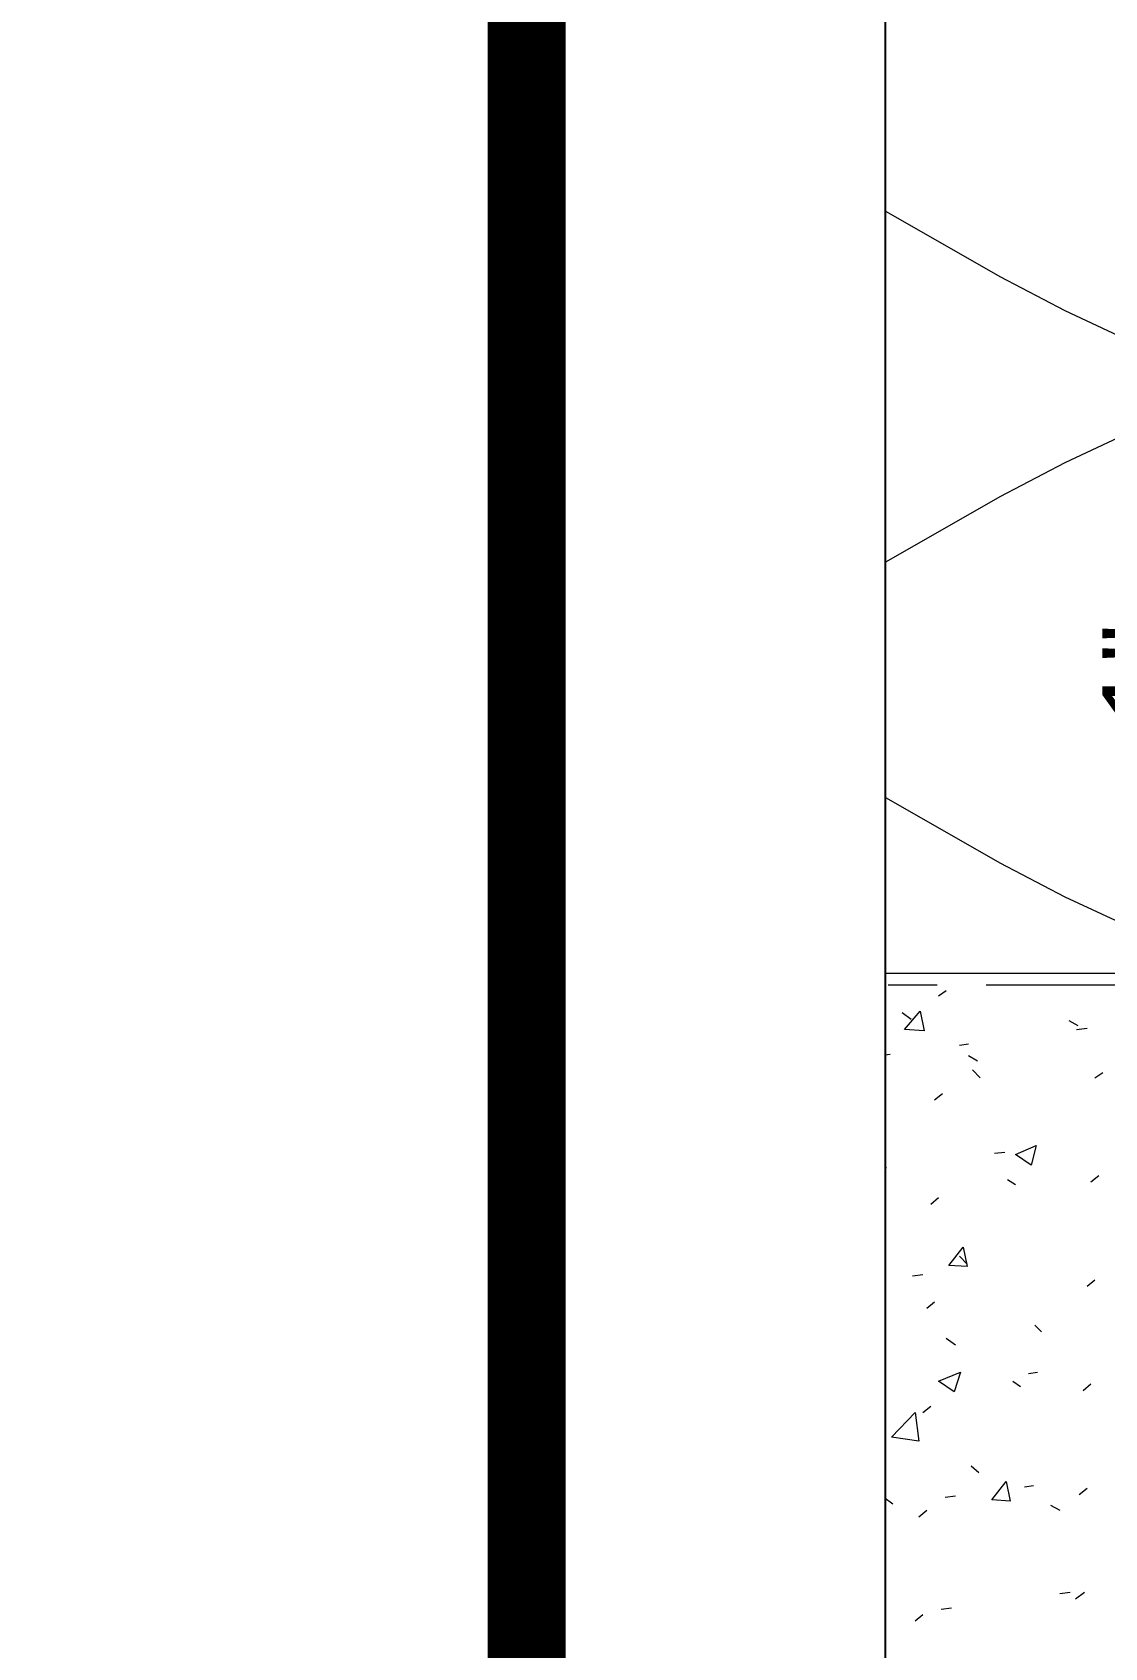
# Model space of a CAD drawing. Header units: inches. Extents: x -257 to 21868, y -296 to 108.
# Drawn here: x -2.92 to 2.56, y 20.89 to 29.15 of the extents above; entities that cross this region are included whole.
import ezdxf
from ezdxf.enums import TextEntityAlignment as Align

# ---------------------------------------------------------------- set-up
doc = ezdxf.new("R2010")
doc.units = ezdxf.units.IN
doc.header["$MEASUREMENT"] = 0
doc.linetypes.add('CENTER', pattern=[2, 1.25, -0.25, 0.25, -0.25])
doc.layers.get('Defpoints').update_dxf_attribs({"color": 3})
doc.layers.add('NSE-Border', color=156, linetype='Continuous', plot=False)
for name, color, linetype, lineweight in [('NSE-By_Others', 8, 'Continuous', 0), ('NSE-Dimensions', 51, 'Continuous', 13), ('NSE-Elev-Title', 51, 'Continuous', 40), ('NSE-Grid', 6, 'CENTER', 13)]:
    doc.layers.add(name, color=color, linetype=linetype, lineweight=lineweight)
doc.layers.add('NSE-Detail Border', color=7, linetype='Continuous')
doc.styles.add('004 - NSSM - Standard', font='arial.ttf', dxfattribs={"height": 0.4})
doc.styles.add('008 - NSSM - Standard', font='arial.ttf', dxfattribs={"height": 0.8})
doc.dimstyles.new('004 - NSSM - Standard', dxfattribs={"dimtxt": 0.4, "dimasz": 0.2, "dimexe": 0.2, "dimexo": 0.2, "dimgap": 0.2, "dimtad": 0, "dimdec": 4, "dimzin": 3, "dimdsep": 46, "dimlunit": 4, "dimtxsty": '004 - NSSM - Standard', "dimblk": 'OBLIQUE', "dimcen": 0.2, "dimclrd": 256, "dimclre": 256, "dimclrt": 256, "dimadec": 0, "dimazin": 0, "dimtfac": 0.7, "dimtdec": 4, "dimtmove": 1, "dimatfit": 2, "dimfxl": 1, "dimtfill": 1, "dimtfillclr": 11, "dimfrac": 1, "dimtolj": 1, "dimtzin": 0, "dimlwd": 0, "dimlwe": 0, "dimarcsym": 0})

# ---------------------------------------------------------------- blocks, each defined once
blk = doc.blocks.new('*U11')
at = {"layer": 'NSE-Border', "ltscale": 0.0625, "const_width": 0.1}
blk.add_lwpolyline([(0, 0), (8.1719, 0), (8.1719, 11.3125), (0, 11.3125)], close=True, dxfattribs=at)
at = {"layer": 'Defpoints', "style": '008 - NSSM - Standard'}
blk.add_attdef('DETAIL_NUMBER', text='', height=0.1625, dxfattribs=at).set_placement((0.6562, 0.5668), align=Align.MIDDLE_CENTER)
at = {"layer": 'NSE-Elev-Title', "style": '004 - NSSM - Standard'}
for tag, p in [('DETAIL_DESCRIPTION', (1, 0.6293)), ('ARCH_REF', (1.8042, 0.4043))]:
    blk.add_attdef(tag, p, '', height=0.1, dxfattribs=at)
blk = doc.blocks.new('_Oblique')
at = {"color": 0, "linetype": 'ByBlock', "lineweight": -2}
blk.add_line((-0.5, -0.5), (0.5, 0.5), dxfattribs=at)
blk = doc.blocks.new('*D13')
at = {"layer": 'Defpoints', "color": 0, "transparency": 16777216}
for p in [(5.5728, 25.4225), (3.4524, 24.2758), (7.3261, 24.2758)]:
    blk.add_point(p, dxfattribs=at)
at = {"layer": 'NSE-Dimensions', "lineweight": 0, "transparency": 16777216}
for p, q in [((2.7515, 25.0594), (2.7515, 25.4594)), ((5.3728, 25.4225), (3.2524, 25.4225)), ((3.4524, 25.4225), (3.4524, 24.2758)), ((3.4524, 24.8491), (2.7515, 25.0594)), ((7.1261, 24.2758), (3.2524, 24.2758))]:
    blk.add_line(p, q, dxfattribs=at)
at = {"layer": 'NSE-Dimensions', "lineweight": 0, "transparency": 16777216, "xscale": 0.2, "yscale": 0.2, "zscale": 0.2}
for p, rotation in [((3.4524, 25.4225), 90), ((3.4524, 24.2758), 270)]:
    blk.add_blockref('_Oblique', p, dxfattribs=dict(at, rotation=rotation))
at = {"layer": 'NSE-Dimensions', "transparency": 16777216, "insert": (2.7515, 25.8704), "char_height": 0.4, "attachment_point": 5, "rotation": 90, "style": '004 - NSSM - Standard', "bg_fill": 3, "box_fill_scale": 1.25, "bg_fill_color": 256, "bg_fill_true_color": 13158600, "bg_fill_transparency": 0}
blk.add_mtext('\\A1;1"', dxfattribs=at)
blk = doc.blocks.new('*U20')
blk.add_wipeout([(12, 4), (12, -24.9747), (0, -24.9747), (0, 4)])
at = {"layer": 'Defpoints', "transparency": 33554457}
blk.add_lwpolyline([(0, 4), (12, 4), (12, -24.9747), (0, -24.9747)], close=True, dxfattribs=at)

msp = doc.modelspace()

# ---------------------------------------------------------------- linework, layer by layer
at = {"layer": 'NSE-By_Others'}
msp.add_lwpolyline([(-1.30053, 24.33579, -0.326179), (-0.30053, 25.83579, -0.6666667), (-0.30053, 28.83579, -0.6666667), (-0.30053, 31.83579)], format="xyb", dxfattribs=at)
for points in [[(1.03947, 29.22912), (0.7128, 29.07579), (0.37947, 28.94912), (0.03947, 28.86912), (-0.30053, 28.83579), (0.03947, 28.80912), (0.37947, 28.72912), (0.7128, 28.60246), (1.03947, 28.44912), (1.3728, 28.27579), (2.02613, 27.90246), (2.35947, 27.72912), (2.68613, 27.57579)], [(2.68613, 27.10246), (2.35947, 26.94912), (2.02613, 26.77579), (1.3728, 26.40246), (1.03947, 26.22912), (0.7128, 26.07579), (0.37947, 25.94912), (0.03947, 25.86912), (-0.30053, 25.83579), (0.03947, 25.80912), (0.37947, 25.72912), (0.7128, 25.60246), (1.03947, 25.44912), (1.3728, 25.27579), (2.02613, 24.90246), (2.35947, 24.72912), (2.68613, 24.57579)], [(4.5728, 24.33579), (-1.17387, 24.33579), (-1.19387, 24.34246), (-1.22053, 24.35579), (-1.23387, 24.38246), (-1.24053, 24.40246), (-1.24053, 25.52912), (-1.30053, 25.52912), (-1.2872, 24.33579), (-1.2672, 24.31579), (-1.24053, 24.29579), (-1.2072, 24.28246), (-1.17387, 24.27579)], [(0.33947, 24.24246), (0.37947, 24.20246)], [(1.7128, 24.22246), (1.7528, 24.24912)], [(-0.18053, 24.20246), (-0.13387, 24.17579)], [(0.6728, 24.16912), (0.71947, 24.14246)], [(0.87947, 24.10246), (0.91947, 24.12912)], [(1.52613, 24.13579), (1.5728, 24.10246)], [(2.37947, 24.09579), (2.42613, 24.06912)], [(0.0728, 23.99579), (0.1128, 24.02912)], [(0.15947, 23.98912), (0.19947, 23.96246)], [(1.81947, 23.96912), (1.86613, 23.97579)], [(2.41947, 24.04912), (2.4728, 24.05579)], [(1.0128, 23.95579), (1.05947, 23.92912)], [(1.4128, 23.91579), (1.46613, 23.92246)], [(1.86613, 23.91579), (1.9128, 23.88912)], [(1.88613, 23.84246), (1.92613, 23.80246)], [(2.5128, 23.80246), (2.5528, 23.82912)], [(0.40613, 23.78246), (0.45947, 23.78912)], [(-0.20053, 23.70246), (-0.1472, 23.70912)], [(0.9528, 23.68246), (0.9928, 23.64246)], [(1.6928, 23.68912), (1.7328, 23.72246)], [(0.85947, 23.56912), (0.89947, 23.60246)], [(0.01947, 23.52246), (0.05947, 23.48246)], [(0.0528, 23.46246), (0.0928, 23.49579)], [(1.99947, 23.41579), (2.0528, 23.42246)], [(0.35947, 23.35579), (0.39947, 23.32912)], [(1.2128, 23.32246), (1.2528, 23.28912)], [(1.3928, 23.33579), (1.44613, 23.34246)], [(0.9928, 23.28246), (1.04613, 23.29579)], [(2.06613, 23.28246), (2.10613, 23.25579)], [(2.4928, 23.26912), (2.5328, 23.30246)], [(-0.01387, 23.15579), (0.03947, 23.16246)], [(1.6728, 23.15579), (1.7128, 23.18912)], [(0.83947, 23.03579), (0.87947, 23.06912)], [(0.0328, 22.92912), (0.0728, 22.96246)], [(1.81947, 22.88912), (1.85947, 22.84912)], [(1.57947, 22.78912), (1.6328, 22.79579)], [(2.4728, 22.73579), (2.5128, 22.76912)], [(0.5728, 22.65579), (0.62613, 22.66246)], [(0.88613, 22.72912), (0.92613, 22.68912)], [(0.9728, 22.70912), (1.02613, 22.71579)], [(1.6528, 22.62246), (1.6928, 22.65579)], [(-0.0472, 22.56912), (-0.0072, 22.52912)], [(0.04613, 22.53579), (0.08613, 22.50912)], [(0.81947, 22.50246), (0.85947, 22.53579)], [(0.89947, 22.50246), (0.94613, 22.47579)], [(2.20613, 22.53579), (2.23947, 22.50246)], [(0.0128, 22.40246), (0.0528, 22.42912)], [(1.7528, 22.46912), (1.79947, 22.43579)], [(0.37947, 22.32246), (0.42613, 22.29579)], [(1.2728, 22.37579), (1.30613, 22.34246)], [(1.2328, 22.28912), (1.27947, 22.26246)], [(2.0928, 22.24912), (2.1328, 22.22246)], [(2.1728, 22.28912), (2.21947, 22.29579)], [(0.33947, 22.21579), (0.3728, 22.18246)], [(1.15947, 22.15579), (1.2128, 22.16246)], [(2.4528, 22.20246), (2.4928, 22.23579)], [(0.5528, 22.07579), (0.60613, 22.08246)], [(1.6328, 22.08912), (1.6728, 22.12246)], [(0.1528, 22.02246), (0.20613, 22.02912)], [(0.79947, 21.96912), (0.84613, 22.00246)], [(-0.0072, 21.86912), (0.0328, 21.89579)], [(1.87947, 21.81579), (1.91947, 21.78246)], [(-0.27387, 21.72246), (-0.2272, 21.69579)], [(0.57947, 21.68912), (0.62613, 21.66246)], [(1.74613, 21.65579), (1.79947, 21.66246)], [(2.1528, 21.70912), (2.19947, 21.71579)], [(2.4328, 21.66912), (2.4728, 21.70246)], [(0.94613, 21.65579), (0.98613, 21.62246)], [(1.4328, 21.65579), (1.47947, 21.62246)], [(1.6128, 21.55579), (1.6528, 21.58912)], [(2.28613, 21.61579), (2.3328, 21.58912)], [(0.0128, 21.49579), (0.0528, 21.46246)], [(0.73947, 21.52246), (0.7928, 21.52912)], [(0.1328, 21.44246), (0.18613, 21.44912)], [(0.77947, 21.43579), (0.82613, 21.46912)], [(-0.2672, 21.38912), (-0.21387, 21.40246)], [(-0.0272, 21.33579), (0.0128, 21.36912)], [(2.3328, 21.16246), (2.38613, 21.16912)], [(2.4128, 21.13579), (2.45947, 21.16912)], [(1.72613, 21.08246), (1.77947, 21.08912)], [(1.32613, 21.02912), (1.37947, 21.03579)], [(1.5928, 21.02246), (1.6328, 21.05579)], [(0.75947, 20.90246), (0.80613, 20.93579)], [(0.31947, 20.89579), (0.3728, 20.90246)]]:
    msp.add_lwpolyline(points, dxfattribs=at)
for points in [[(0.4728, 24.24246), (0.48613, 24.14246), (0.3928, 24.14912)], [(-0.3072, 24.02912), (-0.4472, 24.04912), (-0.3272, 24.18246)], [(1.61947, 24.14246), (1.63947, 24.04246), (1.53947, 24.04912)], [(1.25947, 24.09579), (1.22613, 24.00246), (1.14613, 24.05579)], [(1.39947, 23.76246), (1.25947, 23.78912), (1.38613, 23.91579)], [(-0.0872, 23.58246), (-0.11387, 23.48246), (-0.19387, 23.53579)], [(2.2128, 23.45579), (2.18613, 23.35579), (2.10613, 23.40912)], [(0.6928, 23.03579), (0.7128, 22.93579), (0.6128, 22.94246)], [(0.8728, 22.93579), (0.83947, 22.84246), (0.75947, 22.89579)], [(1.83947, 22.93579), (1.85947, 22.83579), (1.76613, 22.84246)], [(-0.09387, 22.20246), (-0.23387, 22.22912), (-0.11387, 22.35579)], [(1.82613, 22.29579), (1.7928, 22.19579), (1.7128, 22.24912)], [(1.6128, 21.94246), (1.4728, 21.96246), (1.5928, 22.08912)], [(-0.23387, 21.93579), (-0.21387, 21.83579), (-0.3072, 21.84246)], [(0.9128, 21.83579), (0.9328, 21.73579), (0.83947, 21.74246)], [(0.47947, 21.77579), (0.44613, 21.68246), (0.3728, 21.73579)], [(2.05947, 21.73579), (2.07947, 21.63579), (1.98613, 21.64246)], [(1.43947, 21.13579), (1.40613, 21.03579), (1.32613, 21.08912)]]:
    msp.add_lwpolyline(points, close=True, dxfattribs=at)

# ---------------------------------------------------------------- next in the draw order: dimensions: what is measured, and where the dimension line sits
at = {"layer": 'NSE-Dimensions'}
dim = msp.add_linear_dim(base=(3.45237, 24.27579), p1=(5.5728, 25.42246), p2=(7.32613, 24.27579), angle=90, text='1"', dimstyle='004 - NSSM - Standard', dxfattribs=at)
dim.commit()
dim.dimension.update_dxf_attribs({"geometry": '*D13', "text_midpoint": (2.75155, 25.65937)})

# ---------------------------------------------------------------- next in the draw order: linework, layer by layer
at = {"layer": 'NSE-Grid'}
msp.add_line((29.20613, 24.27579), (-2.47387, 24.27579), dxfattribs=at)

# ---------------------------------------------------------------- next in the draw order: block references
msp.add_blockref('*U20', (-10.56028, 32.02789))

# ---------------------------------------------------------------- next in the draw order: block references
at = {"layer": 'NSE-Detail Border', "xscale": 4, "yscale": 4, "zscale": 4}
msp.add_blockref('*U11', (-0.39377, 0.25), dxfattribs=at)

doc.saveas('drawing.dxf')
